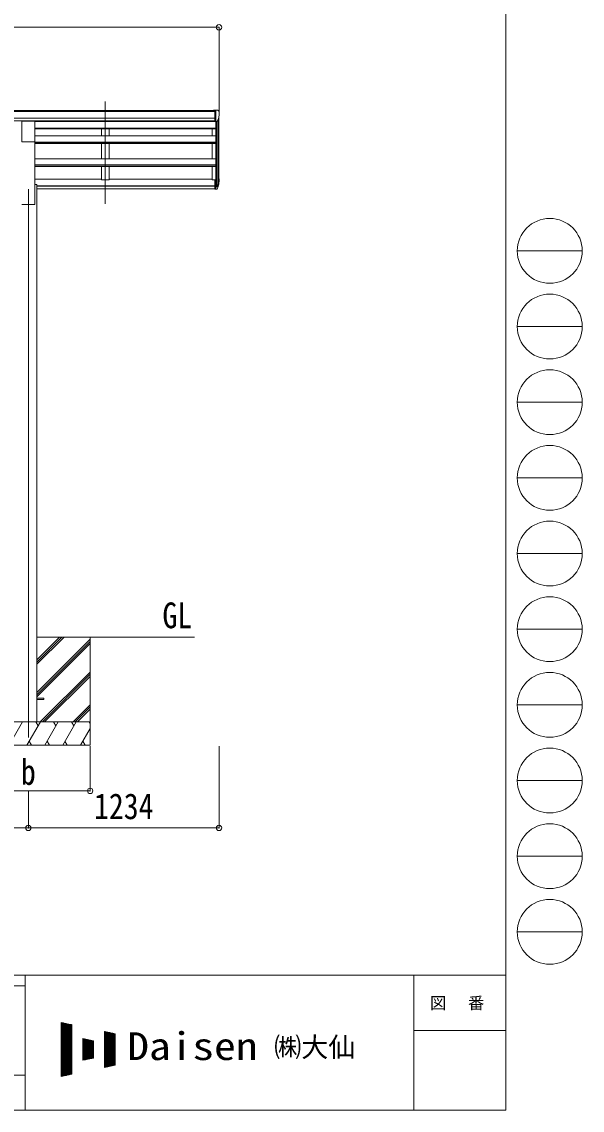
# Model space of a CAD drawing. Units: millimetres at full size; details may follow other scales. Extents: x -9783 to 9892, y -6828 to 6752.
# Drawn here: x 6264 to 9892, y -6828 to 221 of the extents above; entities that cross this region are included whole.
import ezdxf
from ezdxf.enums import TextEntityAlignment as Align

# ---------------------------------------------------------------- set-up
doc = ezdxf.new("R2010")
doc.units = ezdxf.units.MM
doc.header["$LTSCALE"] = 35
doc.header["$PDMODE"] = 32
doc.header["$PDSIZE"] = 35
for name, color, linetype, lineweight in [('0-0_0', 7, 'Continuous', 9), ('0-1_本体', 4, 'Continuous', 9), ('0-2_部品', 7, 'Continuous', 9), ('0-8_PARTS2', 2, 'Continuous', 9), ('0-A_寸法', 6, 'Continuous', 9), ('F-0_240', 7, 'Continuous', 9)]:
    doc.layers.add(name, color=color, linetype=linetype, lineweight=lineweight)
doc.styles.add('ＭＳ ゴシック', font='')
doc.styles.get('ＭＳ ゴシック').set_extended_font_data('MS Gothic')

msp = doc.modelspace()

# ---------------------------------------------------------------- linework, layer by layer
at = {"layer": '0-0_0'}
for p, q in [((6361.85, -3763.65), (7383.05, -3763.65)), ((6361.85, -3939.68), (6537.88, -3763.65)), ((6361.85, -3925.54), (6523.74, -3763.65)), ((6361.85, -3911.4), (6509.59, -3763.65)), ((6361.85, -4123.53), (6707.05, -3778.33)), ((6361.85, -4137.67), (6707.05, -3792.48)), ((6707.05, -3763.65), (6707.05, -4463.65)), ((6361.85, -4151.81), (6707.05, -3806.62)), ((6383.86, -4313.65), (6707.05, -3990.46)), ((6398, -4313.65), (6707.05, -4004.61)), ((6412.14, -4313.65), (6707.05, -4018.75)), ((6595.99, -4313.65), (6707.05, -4202.6)), ((6610.13, -4313.65), (6707.05, -4216.74)), ((6624.27, -4313.65), (6707.05, -4230.88)), ((6707.05, -4313.65), (5907.05, -4313.65)), ((6182.73, -4463.65), (6269.34, -4313.65)), ((6298.2, -4463.65), (6384.81, -4313.65)), ((6369.81, -4339.63), (6354.8, -4313.65)), ((6413.67, -4463.65), (6500.28, -4313.65)), ((6485.28, -4339.63), (6470.28, -4313.65)), ((6529.14, -4463.65), (6615.75, -4313.65)), ((6585.75, -4313.65), (6600.75, -4339.63)), ((6644.61, -4463.65), (6707.05, -4355.52)), ((6701.22, -4313.65), (6707.05, -4323.75)), ((6313.2, -4437.67), (6328.2, -4463.65)), ((6428.67, -4437.67), (6443.67, -4463.65)), ((6544.14, -4437.67), (6559.14, -4463.65)), ((6659.61, -4437.67), (6674.61, -4463.65)), ((5907.05, -4463.65), (6707.05, -4463.65))]:
    msp.add_line(p, q, dxfattribs=at)
at = {"layer": '0-1_本体'}
for p, q in [((1799.35, -354.12), (7514.35, -354.12)), ((1799.35, -359.48), (7514.35, -359.48)), ((1799.35, -403), (7514.35, -403)), ((1799.35, -420.67), (7514.35, -420.67)), ((7536.56, -409.68), (7536.56, -828.66)), ((7540.85, -804.39), (7540.85, -390.88)), ((6349.35, -423.16), (7514.35, -423.16)), ((6349.35, -426), (7520.85, -426)), ((6349.35, -467.96), (7520.85, -467.96)), ((6349.35, -469.65), (7520.85, -469.65)), ((6349.35, -473.44), (7520.85, -473.44)), ((6779.85, -423.16), (6779.85, -426)), ((6779.85, -473.44), (6779.85, -518.86)), ((6829.85, -423.16), (6829.85, -426)), ((6829.85, -473.44), (6829.85, -518.86)), ((7495.85, -518.86), (7495.85, -473.44)), ((7520.85, -424.51), (7520.85, -802.22)), ((7526.85, -425.03), (7526.85, -846.66)), ((6349.35, -518.86), (7520.85, -518.86)), ((6349.35, -963.65), (6349.35, -556.7)), ((6349.35, -559.44), (7520.85, -559.44)), ((6349.35, -561.13), (7520.85, -561.13)), ((6349.35, -568), (7520.85, -568)), ((6779.85, -568), (6779.85, -667.1)), ((6829.85, -568), (6829.85, -667.1)), ((7495.85, -667.1), (7495.85, -568)), ((6349.35, -667.1), (7520.85, -667.1)), ((6349.35, -706.24), (7520.85, -706.24)), ((6349.35, -707.91), (7520.85, -707.91)), ((6349.35, -717.55), (7520.85, -717.55)), ((6779.85, -717.55), (6779.85, -803.05)), ((7495.85, -803.05), (7495.85, -717.55)), ((6349.35, -797.84), (6779.85, -797.84)), ((6349.35, -833.65), (6361.85, -833.65)), ((6361.85, -833.65), (6361.85, -4313.65)), ((6361.85, -842.14), (7514.35, -842.14)), ((6361.85, -843.52), (7514.35, -843.52)), ((6829.85, -797.84), (7495.85, -797.84)), ((7514.35, -803.05), (7495.85, -803.05)), ((6361.85, -860.7), (7514.35, -860.7)), ((6264.35, -963.65), (6349.35, -963.65))]:
    msp.add_line(p, q, dxfattribs=at)
msp.add_lwpolyline([(6829.85, -717.55), (6829.85, -803.05), (6779.85, -803.05)], dxfattribs=at)
at = {"layer": '0-2_部品'}
for p, q in [((6264.55, -422.55), (6349.55, -422.55)), ((6264.55, -556.7), (6264.55, -422.55)), ((6349.55, -556.7), (6349.55, -422.55)), ((7514.55, -352.52), (7504.55, -352.61)), ((7504.55, -354.71), (7504.55, -352.61)), ((7514.55, -424.51), (7514.55, -352.52)), ((7533.05, -352.52), (7514.55, -352.52)), ((7521.05, -425.51), (7521.05, -352.52)), ((7528.67, -423.69), (7537.95, -407.63)), ((7533.05, -352.52), (7535.38, -352.66)), ((7536.14, -353.09), (7540.2, -358.9)), ((7543.05, -361.89), (7543.05, -362.52)), ((7514.55, -424.51), (7521.05, -424.51)), ((7521.05, -425.51), (7526.26, -425.19)), ((6264.55, -556.7), (6349.55, -556.7)), ((7514.55, -802.22), (7514.55, -863.28)), ((7514.55, -802.22), (7521.05, -802.22)), ((7514.55, -840.53), (7521.05, -840.53)), ((7521.05, -802.22), (7521.05, -864.1)), ((7527.48, -846.18), (7537.24, -827.77)), ((7538.66, -828.26), (7528.49, -847.43)), ((7536.07, -845.11), (7528.49, -862.6)), ((7514.55, -845.93), (7521.05, -845.93)), ((7514.55, -863.28), (7521.05, -863.28)), ((7521.05, -846.93), (7526.18, -846.93)), ((7521.05, -848.93), (7525.89, -848.93)), ((7521.05, -864.1), (7525.89, -864.1))]:
    msp.add_line(p, q, dxfattribs=at)
at = {"layer": '0-2_部品', "color": 4}
for p, q in [((6407.05, -4159.15), (6362.05, -4159.15)), ((6407.05, -4168.15), (6362.05, -4168.15)), ((6407.05, -4159.15), (6407.05, -4168.15))]:
    msp.add_line(p, q, dxfattribs=at)
at = {"layer": '0-2_部品'}
for centre, radius, start, end in [((7535.32, -353.66), 1, 35, 86.5), ((7341.05, -362.52), 202, 347.09739, 0), ((7540.05, -361.89), 3, 0, 87), ((7526.07, -422.19), 3, 273.5, 330), ((7407.83, -809.04), 133.22, 344.28698, 356.72013), ((7453.1, -801.81), 88.05, 342.78929, 2.77608), ((7452.39, -806.09), 89.07, 345.58812, 5.50424), ((7525.89, -845.93), 3, 270, 330), ((7525.89, -861.1), 3, 270, 330), ((7526.18, -845.43), 1.5, 270, 330)]:
    msp.add_arc(centre, radius, start, end, dxfattribs=at)
at = {"layer": '0-8_PARTS2'}
for p, q in [((6805.05, -957.45), (6805.05, -294.92)), ((6307.05, -863.65), (6307.05, -4413.65))]:
    msp.add_line(p, q, dxfattribs=at)
at = {"layer": '0-A_寸法'}
for p, q in [((1773.05, 184.71), (7541.05, 184.71)), ((7541.05, 184.71), (7541.05, -360.92)), ((6707.05, -4760.04), (6707.05, -4471.07)), ((7541.05, -5000.02), (7541.05, -4471.07)), ((5907.05, -4760.04), (6707.05, -4760.04)), ((6307.05, -5000.02), (6307.05, -4760.04)), ((3007.05, -5000.02), (6307.05, -5000.02)), ((6307.05, -5000.02), (7541.05, -5000.02))]:
    msp.add_line(p, q, dxfattribs=at)
for p in [(7541.05, 184.71), (6707.05, -4760.04), (6307.05, -5000.02), (7541.05, -5000.02)]:
    msp.add_point(p, dxfattribs=at)
at = {"layer": 'F-0_240', "color": 5}
for p, q in [((9396.97, 6751.9), (9396.97, -6828.1)), ((-9783.03, -5953.1), (9396.97, -5953.1)), ((6285.75, -5953.1), (6285.75, -6828.1)), ((8801.97, -5953.1), (8801.97, -6828.1)), ((-9783.03, -6023.1), (6285.75, -6023.1)), ((8801.97, -6311.85), (9396.97, -6311.85)), ((5305.75, -6600.6), (6285.75, -6600.6)), ((-9783.03, -6828.1), (9396.97, -6828.1))]:
    msp.add_line(p, q, dxfattribs=at)
at = {"layer": 'F-0_240', "color": 4}
for p, q in [((9471.77, -1263.1), (9891.77, -1263.1)), ((9471.77, -1753.1), (9891.77, -1753.1)), ((9471.77, -2243.1), (9891.77, -2243.1)), ((9471.77, -2733.1), (9891.77, -2733.1)), ((9471.77, -3223.1), (9891.77, -3223.1)), ((9471.77, -3713.1), (9891.77, -3713.1)), ((9471.77, -4203.1), (9891.77, -4203.1)), ((9471.77, -4693.1), (9891.77, -4693.1)), ((9471.77, -5183.1), (9891.77, -5183.1)), ((9471.77, -5673.1), (9891.77, -5673.1))]:
    msp.add_line(p, q, dxfattribs=at)
at = {"layer": 'F-0_240'}
for p, q in [((6519.04, -6259.47), (6589.04, -6274.05)), ((6519.04, -6259.47), (6519.04, -6609.47)), ((6519.04, -6262.76), (6534.85, -6262.76)), ((6519.04, -6266.26), (6551.65, -6266.26)), ((6519.04, -6269.76), (6568.45, -6269.76)), ((6519.04, -6273.26), (6585.25, -6273.26)), ((6521.12, -6609.03), (6521.12, -6259.9)), ((6524.62, -6608.3), (6524.62, -6260.63)), ((6528.12, -6607.58), (6528.12, -6261.36)), ((6531.62, -6606.85), (6531.62, -6262.09)), ((6535.12, -6606.12), (6535.12, -6262.81)), ((6538.62, -6605.39), (6538.62, -6263.54)), ((6542.12, -6604.66), (6542.12, -6264.27)), ((6545.62, -6603.93), (6545.62, -6265)), ((6549.12, -6603.2), (6549.12, -6265.73)), ((6552.62, -6602.47), (6552.62, -6266.46)), ((6556.12, -6601.74), (6556.12, -6267.19)), ((6559.62, -6601.01), (6559.62, -6267.92)), ((6563.12, -6600.28), (6563.12, -6268.65)), ((6566.62, -6599.55), (6566.62, -6269.38)), ((6570.12, -6598.83), (6570.12, -6270.11)), ((6573.62, -6598.1), (6573.62, -6270.84)), ((6577.12, -6597.37), (6577.12, -6271.56)), ((6580.62, -6596.64), (6580.62, -6272.29)), ((6584.12, -6595.91), (6584.12, -6273.02)), ((6519.04, -6276.76), (6589.04, -6276.76)), ((6519.04, -6280.26), (6589.04, -6280.26)), ((6519.04, -6283.76), (6589.04, -6283.76)), ((6519.04, -6287.26), (6589.04, -6287.26)), ((6519.04, -6290.76), (6589.04, -6290.76)), ((6519.04, -6294.26), (6589.04, -6294.26)), ((6519.04, -6297.76), (6589.04, -6297.76)), ((6519.04, -6301.26), (6589.04, -6301.26)), ((6519.04, -6304.76), (6589.04, -6304.76)), ((6519.04, -6308.26), (6589.04, -6308.26)), ((6519.04, -6311.76), (6589.04, -6311.76)), ((6519.04, -6315.26), (6589.04, -6315.26)), ((6519.04, -6318.76), (6589.04, -6318.76)), ((6519.04, -6322.26), (6589.04, -6322.26)), ((6519.04, -6325.76), (6589.04, -6325.76)), ((6519.04, -6329.26), (6589.04, -6329.26)), ((6519.04, -6332.76), (6589.04, -6332.76)), ((6519.04, -6336.26), (6589.04, -6336.26)), ((6519.04, -6339.76), (6589.04, -6339.76)), ((6519.04, -6343.26), (6589.04, -6343.26)), ((6587.62, -6595.18), (6587.62, -6273.75)), ((6589.04, -6274.05), (6589.04, -6594.88)), ((6799.04, -6317.8), (6869.04, -6332.38)), ((6799.04, -6317.8), (6799.04, -6551.13)), ((6799.04, -6318.76), (6803.65, -6318.76)), ((6799.04, -6322.26), (6820.45, -6322.26)), ((6799.04, -6325.76), (6837.25, -6325.76)), ((6799.04, -6329.26), (6854.05, -6329.26)), ((6799.04, -6332.76), (6869.04, -6332.76)), ((6799.04, -6336.26), (6869.04, -6336.26)), ((6799.04, -6339.76), (6869.04, -6339.76)), ((6799.04, -6343.26), (6869.04, -6343.26)), ((6801.12, -6550.7), (6801.12, -6318.23)), ((6804.62, -6549.97), (6804.62, -6318.96)), ((6808.12, -6549.24), (6808.12, -6319.69)), ((6811.62, -6548.51), (6811.62, -6320.42)), ((6815.12, -6547.78), (6815.12, -6321.15)), ((6818.62, -6547.05), (6818.62, -6321.88)), ((6822.12, -6546.33), (6822.12, -6322.61)), ((6825.62, -6545.6), (6825.62, -6323.34)), ((6829.12, -6544.87), (6829.12, -6324.06)), ((6832.62, -6544.14), (6832.62, -6324.79)), ((6836.12, -6543.41), (6836.12, -6325.52)), ((6839.62, -6542.68), (6839.62, -6326.25)), ((6843.12, -6541.95), (6843.12, -6326.98)), ((6846.62, -6541.22), (6846.62, -6327.71)), ((6850.12, -6540.49), (6850.12, -6328.44)), ((6853.62, -6539.76), (6853.62, -6329.17)), ((6857.12, -6539.03), (6857.12, -6329.9)), ((6860.62, -6538.3), (6860.62, -6330.63)), ((6864.12, -6537.58), (6864.12, -6331.36)), ((6867.62, -6536.85), (6867.62, -6332.09)), ((6869.04, -6332.38), (6869.04, -6536.55)), ((6519.04, -6346.76), (6589.04, -6346.76)), ((6519.04, -6350.26), (6589.04, -6350.26)), ((6519.04, -6353.76), (6589.04, -6353.76)), ((6519.04, -6357.26), (6589.04, -6357.26)), ((6519.04, -6360.76), (6589.04, -6360.76)), ((6519.04, -6364.26), (6589.04, -6364.26)), ((6519.04, -6367.76), (6589.04, -6367.76)), ((6519.04, -6371.26), (6589.04, -6371.26)), ((6519.04, -6374.76), (6589.04, -6374.76)), ((6519.04, -6378.26), (6589.04, -6378.26)), ((6519.04, -6381.76), (6589.04, -6381.76)), ((6519.04, -6385.26), (6589.04, -6385.26)), ((6519.04, -6388.76), (6589.04, -6388.76)), ((6519.04, -6392.26), (6589.04, -6392.26)), ((6519.04, -6395.76), (6589.04, -6395.76)), ((6519.04, -6399.26), (6589.04, -6399.26)), ((6519.04, -6402.76), (6589.04, -6402.76)), ((6519.04, -6406.26), (6589.04, -6406.26)), ((6519.04, -6409.76), (6589.04, -6409.76)), ((6519.04, -6413.26), (6589.04, -6413.26)), ((6659.04, -6364.47), (6729.04, -6379.05)), ((6659.04, -6364.47), (6659.04, -6504.47)), ((6659.04, -6367.76), (6674.85, -6367.76)), ((6659.04, -6371.26), (6691.65, -6371.26)), ((6659.04, -6374.76), (6708.45, -6374.76)), ((6659.04, -6378.26), (6725.25, -6378.26)), ((6659.04, -6381.76), (6729.04, -6381.76)), ((6659.04, -6385.26), (6729.04, -6385.26)), ((6659.04, -6388.76), (6729.04, -6388.76)), ((6659.04, -6392.26), (6729.04, -6392.26)), ((6659.04, -6395.76), (6729.04, -6395.76)), ((6659.04, -6399.26), (6729.04, -6399.26)), ((6659.04, -6402.76), (6729.04, -6402.76)), ((6659.04, -6406.26), (6729.04, -6406.26)), ((6659.04, -6409.76), (6729.04, -6409.76)), ((6659.04, -6413.26), (6729.04, -6413.26)), ((6661.12, -6504.03), (6661.12, -6364.9)), ((6664.62, -6503.3), (6664.62, -6365.63)), ((6668.12, -6502.58), (6668.12, -6366.36)), ((6671.62, -6501.85), (6671.62, -6367.09)), ((6675.12, -6501.12), (6675.12, -6367.81)), ((6678.62, -6500.39), (6678.62, -6368.54)), ((6682.12, -6499.66), (6682.12, -6369.27)), ((6685.62, -6498.93), (6685.62, -6370)), ((6689.12, -6498.2), (6689.12, -6370.73)), ((6692.62, -6497.47), (6692.62, -6371.46)), ((6696.12, -6496.74), (6696.12, -6372.19)), ((6699.62, -6496.01), (6699.62, -6372.92)), ((6703.12, -6495.28), (6703.12, -6373.65)), ((6706.62, -6494.55), (6706.62, -6374.38)), ((6710.12, -6493.83), (6710.12, -6375.11)), ((6713.62, -6493.1), (6713.62, -6375.84)), ((6717.12, -6492.37), (6717.12, -6376.56)), ((6720.62, -6491.64), (6720.62, -6377.29)), ((6724.12, -6490.91), (6724.12, -6378.02)), ((6727.62, -6490.18), (6727.62, -6378.75)), ((6729.04, -6379.05), (6729.04, -6489.88)), ((6799.04, -6346.76), (6869.04, -6346.76)), ((6799.04, -6350.26), (6869.04, -6350.26)), ((6799.04, -6353.76), (6869.04, -6353.76)), ((6799.04, -6357.26), (6869.04, -6357.26)), ((6799.04, -6360.76), (6869.04, -6360.76)), ((6799.04, -6364.26), (6869.04, -6364.26)), ((6799.04, -6367.76), (6869.04, -6367.76)), ((6799.04, -6371.26), (6869.04, -6371.26)), ((6799.04, -6374.76), (6869.04, -6374.76)), ((6799.04, -6378.26), (6869.04, -6378.26)), ((6799.04, -6381.76), (6869.04, -6381.76)), ((6799.04, -6385.26), (6869.04, -6385.26)), ((6799.04, -6388.76), (6869.04, -6388.76)), ((6799.04, -6392.26), (6869.04, -6392.26)), ((6799.04, -6395.76), (6869.04, -6395.76)), ((6799.04, -6399.26), (6869.04, -6399.26)), ((6799.04, -6402.76), (6869.04, -6402.76)), ((6799.04, -6406.26), (6869.04, -6406.26)), ((6799.04, -6409.76), (6869.04, -6409.76)), ((6799.04, -6413.26), (6869.04, -6413.26)), ((6519.04, -6416.76), (6589.04, -6416.76)), ((6519.04, -6420.26), (6589.04, -6420.26)), ((6519.04, -6423.76), (6589.04, -6423.76)), ((6519.04, -6427.26), (6589.04, -6427.26)), ((6519.04, -6430.76), (6589.04, -6430.76)), ((6519.04, -6434.26), (6589.04, -6434.26)), ((6519.04, -6437.76), (6589.04, -6437.76)), ((6519.04, -6441.26), (6589.04, -6441.26)), ((6519.04, -6444.76), (6589.04, -6444.76)), ((6519.04, -6448.26), (6589.04, -6448.26)), ((6519.04, -6451.76), (6589.04, -6451.76)), ((6519.04, -6455.26), (6589.04, -6455.26)), ((6519.04, -6458.76), (6589.04, -6458.76)), ((6519.04, -6462.26), (6589.04, -6462.26)), ((6519.04, -6465.76), (6589.04, -6465.76)), ((6519.04, -6469.26), (6589.04, -6469.26)), ((6519.04, -6472.76), (6589.04, -6472.76)), ((6519.04, -6476.26), (6589.04, -6476.26)), ((6519.04, -6479.76), (6589.04, -6479.76)), ((6519.04, -6483.26), (6589.04, -6483.26)), ((6659.04, -6416.76), (6729.04, -6416.76)), ((6659.04, -6420.26), (6729.04, -6420.26)), ((6659.04, -6423.76), (6729.04, -6423.76)), ((6659.04, -6427.26), (6729.04, -6427.26)), ((6659.04, -6430.76), (6729.04, -6430.76)), ((6659.04, -6434.26), (6729.04, -6434.26)), ((6659.04, -6437.76), (6729.04, -6437.76)), ((6659.04, -6441.26), (6729.04, -6441.26)), ((6659.04, -6444.76), (6729.04, -6444.76)), ((6659.04, -6448.26), (6729.04, -6448.26)), ((6659.04, -6451.76), (6729.04, -6451.76)), ((6659.04, -6455.26), (6729.04, -6455.26)), ((6659.04, -6458.76), (6729.04, -6458.76)), ((6659.04, -6462.26), (6729.04, -6462.26)), ((6659.04, -6465.76), (6729.04, -6465.76)), ((6659.04, -6469.26), (6729.04, -6469.26)), ((6659.04, -6472.76), (6729.04, -6472.76)), ((6659.04, -6476.26), (6729.04, -6476.26)), ((6659.04, -6479.76), (6729.04, -6479.76)), ((6659.04, -6483.26), (6729.04, -6483.26)), ((6799.04, -6416.76), (6869.04, -6416.76)), ((6799.04, -6420.26), (6869.04, -6420.26)), ((6799.04, -6423.76), (6869.04, -6423.76)), ((6799.04, -6427.26), (6869.04, -6427.26)), ((6799.04, -6430.76), (6869.04, -6430.76)), ((6799.04, -6434.26), (6869.04, -6434.26)), ((6799.04, -6437.76), (6869.04, -6437.76)), ((6799.04, -6441.26), (6869.04, -6441.26)), ((6799.04, -6444.76), (6869.04, -6444.76)), ((6799.04, -6448.26), (6869.04, -6448.26)), ((6799.04, -6451.76), (6869.04, -6451.76)), ((6799.04, -6455.26), (6869.04, -6455.26)), ((6799.04, -6458.76), (6869.04, -6458.76)), ((6799.04, -6462.26), (6869.04, -6462.26)), ((6799.04, -6465.76), (6869.04, -6465.76)), ((6799.04, -6469.26), (6869.04, -6469.26)), ((6799.04, -6472.76), (6869.04, -6472.76)), ((6799.04, -6476.26), (6869.04, -6476.26)), ((6799.04, -6479.76), (6869.04, -6479.76)), ((6799.04, -6483.26), (6869.04, -6483.26)), ((6519.04, -6486.76), (6589.04, -6486.76)), ((6519.04, -6490.26), (6589.04, -6490.26)), ((6519.04, -6493.76), (6589.04, -6493.76)), ((6519.04, -6497.26), (6589.04, -6497.26)), ((6519.04, -6500.76), (6589.04, -6500.76)), ((6519.04, -6504.26), (6589.04, -6504.26)), ((6519.04, -6507.76), (6589.04, -6507.76)), ((6519.04, -6511.26), (6589.04, -6511.26)), ((6519.04, -6514.76), (6589.04, -6514.76)), ((6519.04, -6518.26), (6589.04, -6518.26)), ((6519.04, -6521.76), (6589.04, -6521.76)), ((6519.04, -6525.26), (6589.04, -6525.26)), ((6519.04, -6528.76), (6589.04, -6528.76)), ((6519.04, -6532.26), (6589.04, -6532.26)), ((6519.04, -6535.76), (6589.04, -6535.76)), ((6519.04, -6539.26), (6589.04, -6539.26)), ((6519.04, -6542.76), (6589.04, -6542.76)), ((6519.04, -6546.26), (6589.04, -6546.26)), ((6519.04, -6549.76), (6589.04, -6549.76)), ((6519.04, -6553.26), (6589.04, -6553.26)), ((6659.04, -6486.76), (6729.04, -6486.76)), ((6659.04, -6504.47), (6729.04, -6489.88)), ((6659.04, -6490.26), (6727.23, -6490.26)), ((6659.04, -6493.76), (6710.43, -6493.76)), ((6659.04, -6497.26), (6693.63, -6497.26)), ((6659.04, -6500.76), (6676.83, -6500.76)), ((6659.04, -6504.26), (6660.03, -6504.26)), ((6799.04, -6486.76), (6869.04, -6486.76)), ((6799.04, -6490.26), (6869.04, -6490.26)), ((6799.04, -6493.76), (6869.04, -6493.76)), ((6799.04, -6497.26), (6869.04, -6497.26)), ((6799.04, -6500.76), (6869.04, -6500.76)), ((6799.04, -6504.26), (6869.04, -6504.26)), ((6799.04, -6507.76), (6869.04, -6507.76)), ((6799.04, -6511.26), (6869.04, -6511.26)), ((6799.04, -6514.76), (6869.04, -6514.76)), ((6799.04, -6518.26), (6869.04, -6518.26)), ((6799.04, -6521.76), (6869.04, -6521.76)), ((6799.04, -6525.26), (6869.04, -6525.26)), ((6799.04, -6528.76), (6869.04, -6528.76)), ((6799.04, -6532.26), (6869.04, -6532.26)), ((6799.04, -6535.76), (6869.04, -6535.76)), ((6869.04, -6536.55), (6799.04, -6551.13)), ((6799.04, -6539.26), (6856.03, -6539.26)), ((6799.04, -6542.76), (6839.23, -6542.76)), ((6799.04, -6546.26), (6822.43, -6546.26)), ((6799.04, -6549.76), (6805.63, -6549.76)), ((6519.04, -6556.76), (6589.04, -6556.76)), ((6519.04, -6560.26), (6589.04, -6560.26)), ((6519.04, -6563.76), (6589.04, -6563.76)), ((6519.04, -6567.26), (6589.04, -6567.26)), ((6519.04, -6570.76), (6589.04, -6570.76)), ((6519.04, -6574.26), (6589.04, -6574.26)), ((6519.04, -6577.76), (6589.04, -6577.76)), ((6519.04, -6581.26), (6589.04, -6581.26)), ((6519.04, -6584.76), (6589.04, -6584.76)), ((6519.04, -6588.26), (6589.04, -6588.26)), ((6519.04, -6591.76), (6589.04, -6591.76)), ((6589.04, -6594.88), (6519.04, -6609.47)), ((6519.04, -6595.26), (6587.23, -6595.26)), ((6519.04, -6598.76), (6570.43, -6598.76)), ((6519.04, -6602.26), (6553.63, -6602.26)), ((6519.04, -6605.76), (6536.83, -6605.76)), ((6519.04, -6609.26), (6520.03, -6609.26))]:
    msp.add_line(p, q, dxfattribs=at)
at = {"layer": 'F-0_240', "color": 4}
for centre in [(9681.77, -1263.1), (9681.77, -1753.1), (9681.77, -2243.1), (9681.77, -2733.1), (9681.77, -3223.1), (9681.77, -3713.1), (9681.77, -4203.1), (9681.77, -4693.1), (9681.77, -5183.1), (9681.77, -5673.1)]:
    msp.add_circle(centre, 210, dxfattribs=at)

# ---------------------------------------------------------------- texts
at = {"layer": '0-0_0', "style": 'ＭＳ ゴシック', "width": 0.85}
msp.add_text('GL', height=166.8, dxfattribs=at).set_placement((7174.8, -3756.71), align=Align.BOTTOM_LEFT)
at = {"layer": '0-A_寸法', "color": 7, "style": 'ＭＳ ゴシック', "width": 0.85}
for s, p in [('b', (6258.92, -4770.54)), ('1234', (6731.55, -4993.02))]:
    msp.add_text(s, height=166.8, dxfattribs=at).set_placement(p, align=Align.BOTTOM_LEFT)
at = {"layer": 'F-0_240', "style": 'ＭＳ ゴシック', "width": 1.15}
msp.add_text('Daisen', height=179.6, dxfattribs=at).set_placement((6947.05, -6556.97), align=Align.BOTTOM_LEFT)
at = {"layer": 'F-0_240', "style": 'ＭＳ ゴシック'}
msp.add_text('㈱大仙\u3000', height=128.3, dxfattribs=at).set_placement((7898.35, -6521.97), align=Align.BOTTOM_LEFT)
at = {"layer": 'F-0_240', "insert": (8906.97, -6180.6), "char_height": 76.98, "attachment_point": 7, "style": 'ＭＳ ゴシック'}
msp.add_mtext('\\T1.17;図\u3000番', dxfattribs=at)

doc.saveas('drawing.dxf')
